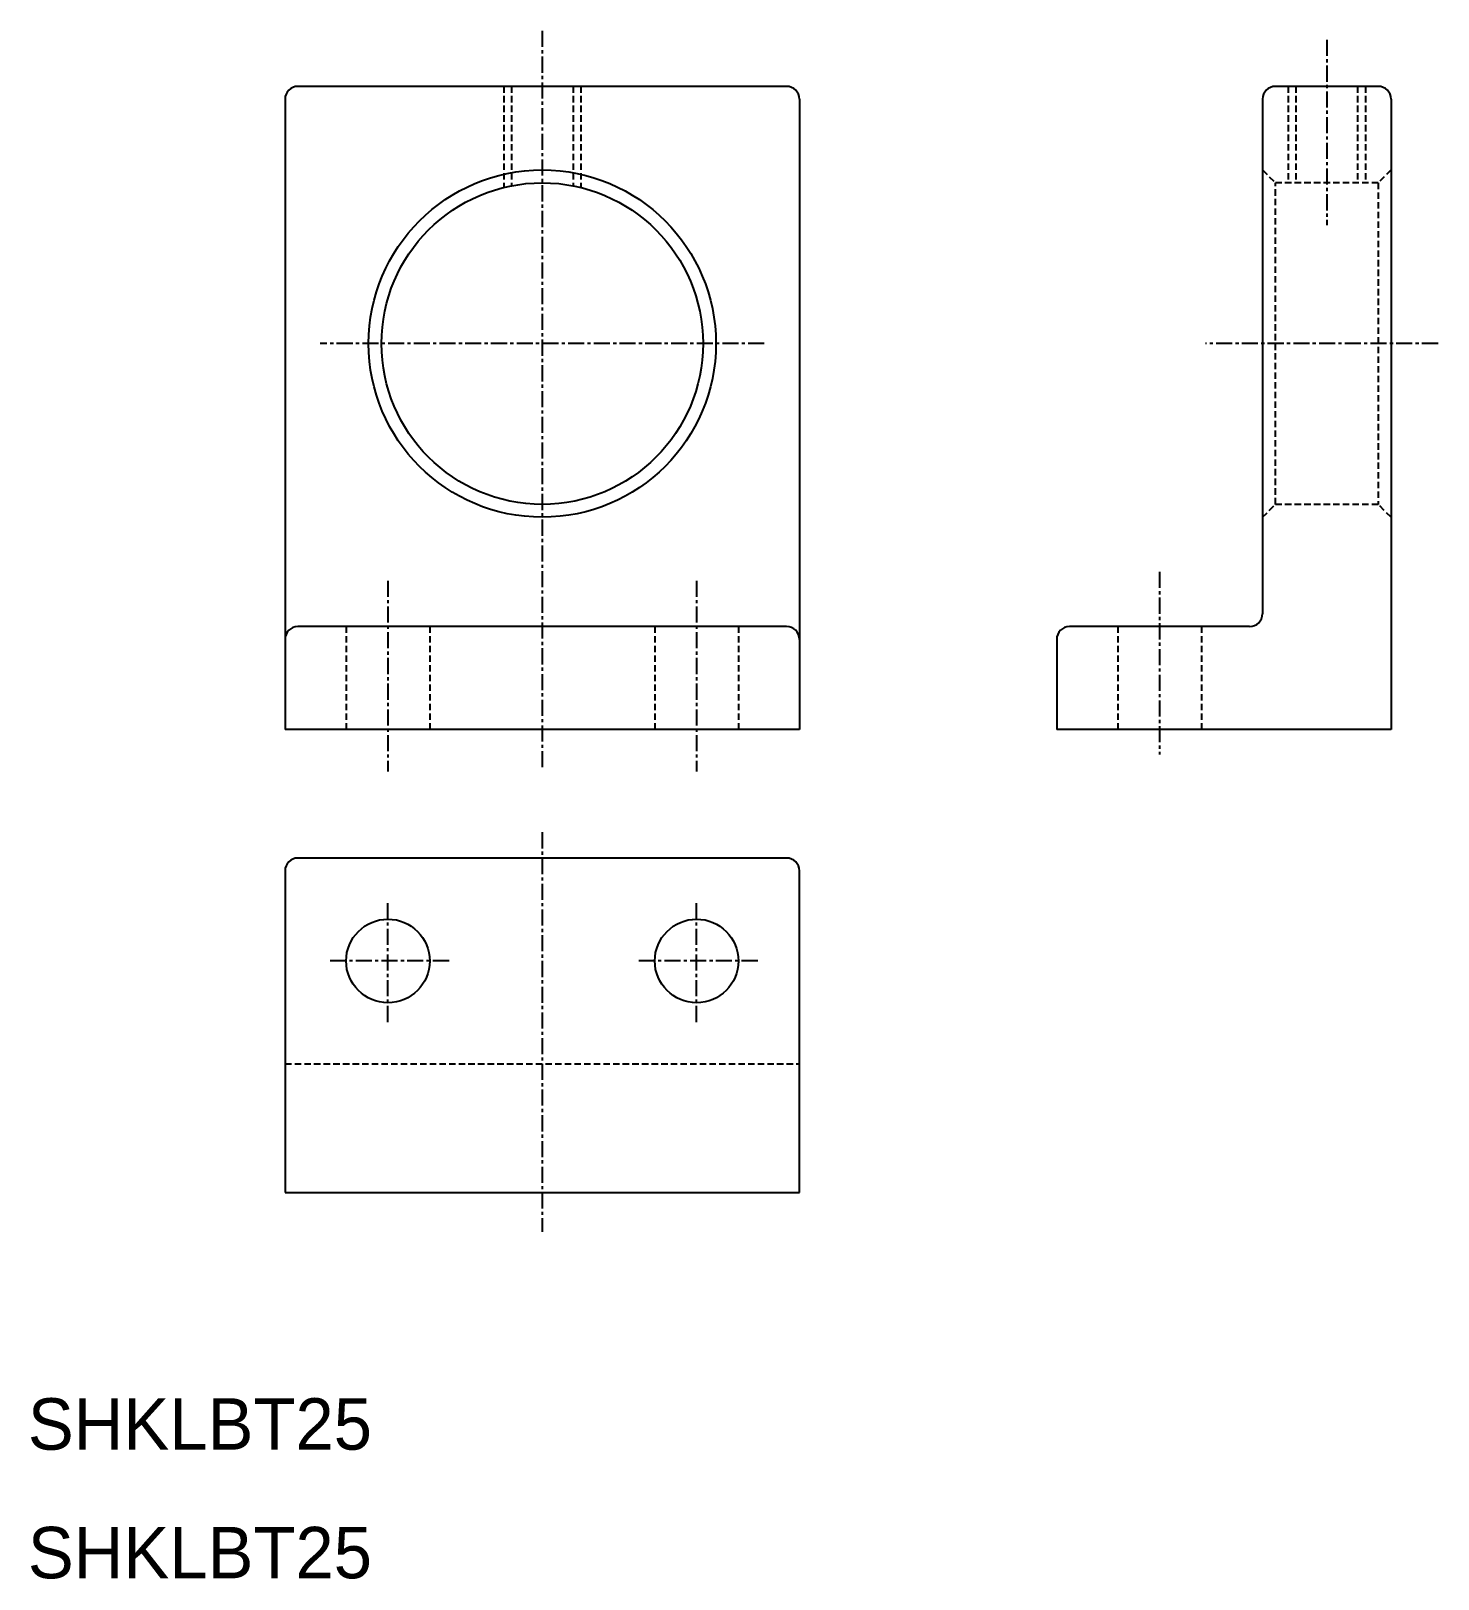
# Model space of a CAD drawing. Extents: x 10 to 120, y 10 to 130.
import ezdxf

# ---------------------------------------------------------------- set-up
doc = ezdxf.new("R2010")
doc.units = 0
doc.linetypes.add('CENTER', pattern=[2, 1.25, -0.25, 0.25, -0.25])
doc.linetypes.add('DASHED', pattern=[0.75, 0.5, -0.25])
doc.layers.get('0').update_dxf_attribs({"linetype": 'CONTINUOUS'})
doc.layers.add('CENTER', color=1, linetype='CENTER')

msp = doc.modelspace()

# ---------------------------------------------------------------- linework, layer by layer
at = {"color": 7, "linetype": 'CONTINUOUS'}
for p, q in [((69, 126), (31, 126)), ((115, 126), (107, 126)), ((30, 125), (30, 76)), ((70, 125), (70, 76)), ((106, 125), (106, 85)), ((116, 125), (116, 76)), ((69, 84), (31, 84)), ((105, 84), (91, 84)), ((90, 83), (90, 76)), ((70, 76), (30, 76)), ((50, 76), (50, 76)), ((116, 76), (90, 76)), ((30, 65), (30, 40)), ((69, 66), (31, 66)), ((70, 40), (70, 65)), ((30, 40), (70, 40))]:
    msp.add_line(p, q, dxfattribs=at)
at = {"color": 3, "linetype": 'DASHED'}
for p, q in [((47, 126), (47, 118.13)), ((47.6, 126), (47.6, 118.27)), ((52.4, 126), (52.4, 118.27)), ((53, 126), (53, 118.13)), ((108, 126), (108, 118.5)), ((108.6, 126), (108.6, 118.5)), ((113.4, 126), (113.4, 118.5)), ((114, 126), (114, 118.5)), ((106, 119.5), (107, 118.5)), ((116, 119.5), (115, 118.5)), ((115, 118.5), (107, 118.5)), ((107, 93.5), (107, 118.5)), ((115, 118.5), (115, 93.5)), ((106, 92.5), (107, 93.5)), ((115, 93.5), (107, 93.5)), ((116, 92.5), (115, 93.5)), ((34.75, 84), (34.75, 76)), ((41.25, 84), (41.25, 76)), ((58.75, 84), (58.75, 76)), ((65.25, 84), (65.25, 76)), ((94.75, 84), (94.75, 76)), ((101.25, 84), (101.25, 76)), ((30, 50), (70, 50))]:
    msp.add_line(p, q, dxfattribs=at)
at = {"color": 7, "linetype": 'CONTINUOUS'}
for centre, radius in [((50, 106), 13.5), ((50, 106), 12.5), ((38, 58), 3.25), ((62, 58), 3.25)]:
    msp.add_circle(centre, radius, dxfattribs=at)
for centre, start, end in [((31, 125), 90, 180), ((69, 125), 0, 90), ((107, 125), 90, 180), ((115, 125), 0, 90), ((105, 85), 270, 0), ((31, 83), 90, 180), ((69, 83), 360, 90), ((91, 83), 90, 180), ((31, 65), 90, 180), ((69, 65), 0, 90)]:
    msp.add_arc(centre, 1, start, end, dxfattribs=at)
at = {"layer": 'CENTER', "color": 1, "linetype": 'CENTER'}
for p, q in [((50, 130.31), (50, 72.94)), ((111, 129.61), (111, 115.21)), ((67.26, 106), (32.74, 106)), ((119.65, 106), (101.56, 106)), ((98, 88.25), (98, 74.04)), ((38, 87.56), (38, 72.72)), ((62, 87.56), (62, 72.72)), ((50, 68), (50, 36.94)), ((38, 53.25), (38, 62.75)), ((62, 53.25), (62, 62.75)), ((42.75, 58), (33.25, 58)), ((66.75, 58), (57.25, 58))]:
    msp.add_line(p, q, dxfattribs=at)

# ---------------------------------------------------------------- texts
at = {"color": 7, "linetype": 'CONTINUOUS'}
for p in [(10, 20), (10, 10)]:
    msp.add_text('SHKLBT25', height=4, dxfattribs=at).set_placement(p)

doc.saveas('drawing.dxf')
